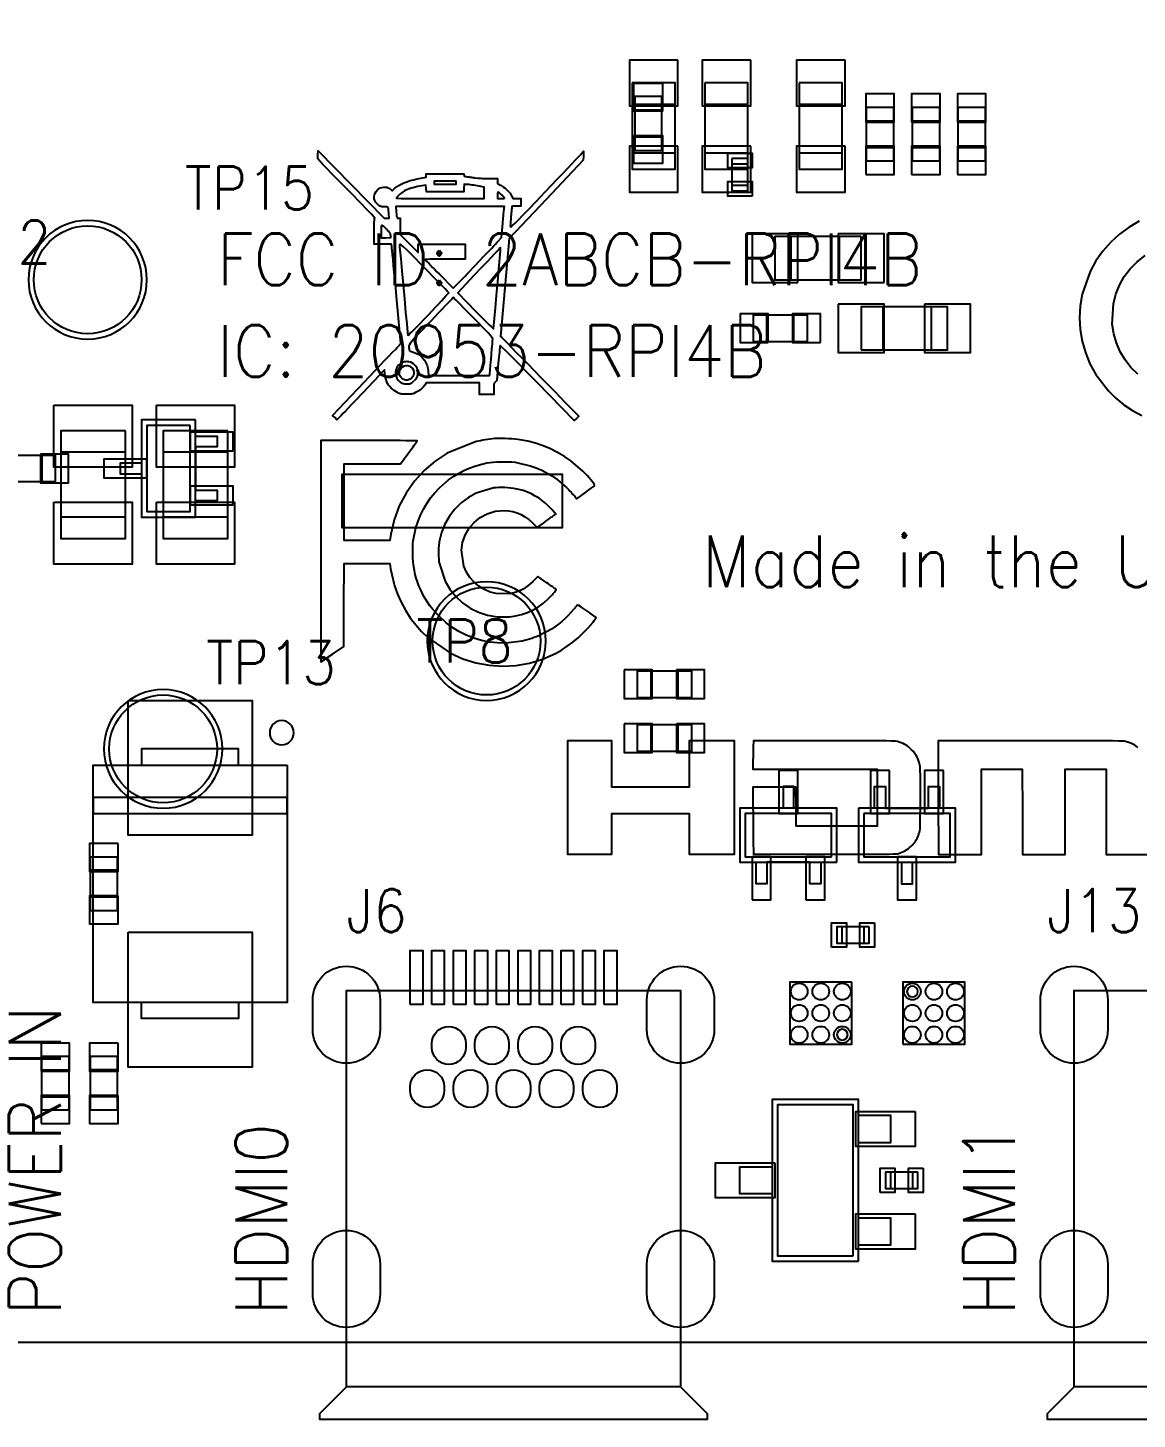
# Model space of a CAD drawing. Header units: millimetres. Extents: x -2 to 347, y -74 to 123.
# Drawn here: x 16.99 to 37.57, y -1.43 to 24.37 of the extents above; entities that cross this region are included whole.
import ezdxf

# ---------------------------------------------------------------- set-up
doc = ezdxf.new("R2010")
doc.units = ezdxf.units.MM
for name, color, linetype in [('BOARD_OUTLINE', 85, 'Continuous'), ('PARTS_BOTTOM', 12, 'Continuous'), ('PARTS_TOP', 111, 'Continuous'), ('PINS_BOTTOM', 5, 'Continuous'), ('PINS_TOP', 1, 'Continuous'), ('SILK_BOTTOM', 85, 'Continuous'), ('SILK_TOP', 85, 'Continuous')]:
    doc.layers.add(name, color=color, linetype=linetype)
doc.styles.get("Standard").update_dxf_attribs({"font": 'standard'})

msp = doc.modelspace()

# ---------------------------------------------------------------- linework, layer by layer
at = {"layer": 'BOARD_OUTLINE'}
msp.add_lwpolyline([(3, 0), (82, 0, 0.414214), (85, 3), (85, 53, 0.414214), (82, 56), (3, 56, 0.414214), (0, 53), (0, 3, 0.414214)], format="xyb", close=True, dxfattribs=at)
at = {"layer": 'PARTS_BOTTOM'}
for points in [[(28.2, 23.35), (28.2, 21.75), (29, 21.75), (29, 23.35), (28.2, 23.35)], [(29.55, 23.35), (29.55, 21.75), (30.35, 21.75), (30.35, 23.35), (29.55, 23.35)], [(31.3, 23.35), (31.3, 21.75), (32.1, 21.75), (32.1, 23.35), (31.3, 23.35)], [(29, 22.95), (28.2, 22.95)], [(30.35, 22.95), (29.55, 22.95)], [(32.1, 22.95), (31.3, 22.95)], [(33.05, 21.9), (32.55, 21.9), (32.55, 22.9), (33.05, 22.9), (33.05, 21.9)], [(33.9, 21.9), (33.4, 21.9), (33.4, 22.9), (33.9, 22.9), (33.9, 21.9)], [(34.75, 21.9), (34.25, 21.9), (34.25, 22.9), (34.75, 22.9), (34.75, 21.9)], [(32.55, 22.65), (33.05, 22.65)], [(33.4, 22.65), (33.9, 22.65)], [(34.25, 22.65), (34.75, 22.65)], [(29, 22.05), (28.2, 22.05)], [(30.35, 22.05), (29.55, 22.05)], [(32.1, 22.05), (31.3, 22.05)], [(32.55, 22.15), (33.05, 22.15)], [(33.4, 22.15), (33.9, 22.15)], [(34.25, 22.15), (34.75, 22.15)], [(32.45, 20.5), (30.85, 20.5), (30.85, 19.7), (32.45, 19.7), (32.45, 20.5)], [(31.15, 19.7), (31.15, 20.5)], [(32.05, 19.7), (32.05, 20.5)], [(32.45, 18.4), (34.05, 18.4), (34.05, 19.2), (32.45, 19.2), (32.45, 18.4)], [(32.85, 19.2), (32.85, 18.4)], [(33.75, 19.2), (33.75, 18.4)], [(31.45, 19.05), (31.45, 18.55), (30.45, 18.55), (30.45, 19.05), (31.45, 19.05)], [(30.7, 18.55), (30.7, 19.05)], [(31.2, 18.55), (31.2, 19.05)], [(20.1, 17.0999), (19.1, 17.0999), (19.1, 15.3001), (20.1, 15.3001), (20.1, 17.0999)], [(20, 16.9999), (19.2, 16.9999), (19.2, 15.4001), (20, 15.4001), (20, 16.9999)], [(20.1, 16.8), (20.5, 16.8001), (20.5, 16.5999), (20.1, 16.6), (20.1, 15.8), (20.5, 15.8001), (20.5, 15.5999), (20.1, 15.6)], [(16.5, 15.95), (16.5, 16.45), (17.5, 16.45), (17.5, 15.95), (16.5, 15.95)], [(17.25, 16.45), (17.25, 15.95)], [(19.1, 16.3001), (18.7, 16.3), (18.7, 16.1), (19.1, 16.0999)], [(28.3, 11.95), (28.3, 12.45), (29.3, 12.45), (29.3, 11.95), (28.3, 11.95)], [(28.55, 12.45), (28.55, 11.95)], [(29.05, 12.45), (29.05, 11.95)], [(28.3, 10.95), (28.3, 11.45), (29.3, 11.45), (29.3, 10.95), (28.3, 10.95)], [(28.55, 11.45), (28.55, 10.95)], [(29.05, 11.45), (29.05, 10.95)], [(31.2, 9.9), (31.2, 10.3), (31, 10.3), (31, 9.9)], [(32.7, 9.9), (32.6999, 10.3), (32.9001, 10.3), (32.9, 9.9), (33.7, 9.9), (33.6999, 10.3), (33.9001, 10.3), (33.9, 9.9)], [(32, 8.9), (32, 9.9), (30.2, 9.9), (30.2, 8.9), (32, 8.9)], [(32.4001, 9.9), (32.4001, 8.9), (34.1999, 8.9), (34.1999, 9.9), (32.4001, 9.9)], [(31.9, 9), (31.9, 9.8), (30.3, 9.8), (30.3, 9), (31.9, 9)], [(32.5001, 9.8), (32.5001, 9), (34.0999, 9), (34.0999, 9.8), (32.5001, 9.8)], [(18.15, 9), (18.65, 9), (18.65, 8), (18.15, 8), (18.15, 9)], [(31.7, 8.9), (31.7, 8.5), (31.5, 8.5), (31.5, 8.9), (30.7, 8.9), (30.7, 8.5), (30.5, 8.5), (30.5, 8.9)], [(33.1999, 8.9), (33.2, 8.5), (33.4, 8.5), (33.4001, 8.9)], [(18.65, 8.75), (18.15, 8.75)], [(18.65, 8.25), (18.15, 8.25)], [(17.75, 4.3), (17.25, 4.3), (17.25, 5.3), (17.75, 5.3), (17.75, 4.3)], [(18.15, 5.3), (18.65, 5.3), (18.65, 4.3), (18.15, 4.3), (18.15, 5.3)], [(17.25, 5.05), (17.75, 5.05)], [(18.65, 5.05), (18.15, 5.05)], [(17.25, 4.55), (17.75, 4.55)], [(18.65, 4.55), (18.15, 4.55)]]:
    msp.add_lwpolyline(points, dxfattribs=at)
for points in [[(19.2, 19.7, 1), (17, 19.7, 1), (19.2, 19.7, 1)], [(26.6, 13, 1), (24.4, 13, 1), (26.6, 13, 1)], [(20.6, 11, 1), (18.4, 11, 1), (20.6, 11, 1)]]:
    msp.add_lwpolyline(points, format="xyb", dxfattribs=at)
at = {"layer": 'PARTS_TOP'}
for points in [[(28.75, 23.1), (28.25, 23.1), (28.25, 22.1), (28.75, 22.1), (28.75, 23.1)], [(28.25, 22.85), (28.75, 22.85)], [(28.25, 22.35), (28.75, 22.35)], [(30.05, 21.95), (30.05, 21.35), (30.35, 21.35), (30.35, 21.95), (30.05, 21.95)], [(30.05, 21.85), (30.35, 21.85)], [(30.35, 21.45), (30.05, 21.45)], [(18.8, 16.9), (17.6, 16.9), (17.6, 14.9), (18.8, 14.9), (18.8, 16.9)], [(20.7, 16.9), (19.5, 16.9), (19.5, 14.9), (20.7, 14.9), (20.7, 16.9)], [(18.8, 16.5), (17.6, 16.5)], [(20.7, 16.5), (19.5, 16.5)], [(18.8, 15.3), (17.6, 15.3)], [(20.7, 15.3), (19.5, 15.3)], [(20.9, 10.7), (20.9, 11), (19.1, 11), (19.1, 10.7)], [(21.8, 10.7), (21.8, 6.3), (18.2, 6.3), (18.2, 10.7), (21.8, 10.7)], [(32.6, 7.7), (32, 7.7), (32, 7.4), (32.6, 7.4), (32.6, 7.7)], [(32.1, 7.4), (32.1, 7.7)], [(32.5, 7.7), (32.5, 7.4)], [(22.9, -0.83), (22.9, 6.52), (29.1, 6.52), (29.1, -0.83), (22.9, -0.83), (22.4, -1.33), (22.4, -1.43), (29.6, -1.43), (29.6, -1.33), (29.1, -0.83)], [(32.275, 6.675), (31.125, 6.675), (31.125, 5.525), (32.275, 5.525), (32.275, 6.675)], [(33.225, 5.525), (34.375, 5.525), (34.375, 6.675), (33.225, 6.675), (33.225, 5.525)], [(36.4, -0.83), (36.4, 6.52), (42.6, 6.52), (42.6, -0.83), (36.4, -0.83), (35.9, -1.33), (35.9, -1.43), (43.1, -1.43), (43.1, -1.33), (42.6, -0.83)], [(20.9, 6.3), (20.9, 6), (19.1, 6), (19.1, 6.3)], [(32.4, 1.5), (32.4, 4.5), (30.8, 4.5), (30.8, 1.5), (32.4, 1.5)], [(32.3, 1.6), (32.3, 4.4), (30.9, 4.4), (30.9, 1.6), (32.3, 1.6)], [(32.4, 3.7), (33, 3.7), (33, 4.2), (32.4, 4.2)], [(30.8, 2.75), (30.2, 2.75), (30.2, 3.25), (30.8, 3.25)], [(33.5, 3.15), (32.9, 3.15), (32.9, 2.85), (33.5, 2.85), (33.5, 3.15)], [(33, 2.85), (33, 3.15)], [(33.4, 3.15), (33.4, 2.85)], [(32.4, 1.8), (33, 1.8), (33, 2.3), (32.4, 2.3)]]:
    msp.add_lwpolyline(points, dxfattribs=at)
msp.add_lwpolyline([(21.8, 10.1), (18.2, 10.1), (18.2, 9.8), (21.8, 9.8)], close=True, dxfattribs=at)
for points in [[(33.5, 6.5, 1), (33.3, 6.5, 1)], [(32.2, 5.7, 1), (32, 5.7, 1)]]:
    msp.add_lwpolyline(points, format="xyb", close=True, dxfattribs=at)
at = {"layer": 'PINS_BOTTOM'}
for points in [[(29.05, 23.775), (28.15, 23.775), (28.15, 22.925), (29.05, 22.925)], [(30.4, 23.775), (29.5, 23.775), (29.5, 22.925), (30.4, 22.925)], [(32.15, 23.775), (31.25, 23.775), (31.25, 22.925), (32.15, 22.925)], [(32.535, 22.625), (33.065, 22.625), (33.065, 23.145), (32.535, 23.145)], [(33.385, 22.625), (33.915, 22.625), (33.915, 23.145), (33.385, 23.145)], [(34.235, 22.625), (34.765, 22.625), (34.765, 23.145), (34.235, 23.145)], [(29.05, 22.175), (28.15, 22.175), (28.15, 21.325), (29.05, 21.325)], [(30.4, 22.175), (29.5, 22.175), (29.5, 21.325), (30.4, 21.325)], [(32.15, 22.175), (31.25, 22.175), (31.25, 21.325), (32.15, 21.325)], [(32.535, 21.655), (33.065, 21.655), (33.065, 22.175), (32.535, 22.175)], [(33.385, 21.655), (33.915, 21.655), (33.915, 22.175), (33.385, 22.175)], [(34.235, 21.655), (34.765, 21.655), (34.765, 22.175), (34.235, 22.175)], [(31.275, 19.65), (31.275, 20.55), (30.425, 20.55), (30.425, 19.65)], [(32.875, 19.65), (32.875, 20.55), (32.025, 20.55), (32.025, 19.65)], [(32.025, 19.25), (32.025, 18.35), (32.875, 18.35), (32.875, 19.25)], [(33.625, 19.25), (33.625, 18.35), (34.475, 18.35), (34.475, 19.25)], [(30.725, 18.535), (30.725, 19.065), (30.205, 19.065), (30.205, 18.535)], [(31.695, 18.535), (31.695, 19.065), (31.175, 19.065), (31.175, 18.535)], [(20.8, 16.525), (20.8, 16.875), (20, 16.875), (20, 16.525)], [(17.225, 16.465), (17.225, 15.935), (17.745, 15.935), (17.745, 16.465)], [(19.2, 16.025), (19.2, 16.375), (18.4, 16.375), (18.4, 16.025)], [(20.8, 15.525), (20.8, 15.875), (20, 15.875), (20, 15.525)], [(28.055, 12.465), (28.055, 11.935), (28.575, 11.935), (28.575, 12.465)], [(29.025, 12.465), (29.025, 11.935), (29.545, 11.935), (29.545, 12.465)], [(28.055, 11.465), (28.055, 10.935), (28.575, 10.935), (28.575, 11.465)], [(29.025, 11.465), (29.025, 10.935), (29.545, 10.935), (29.545, 11.465)], [(30.925, 9.8), (31.275, 9.8), (31.275, 10.6), (30.925, 10.6)], [(32.975, 10.6), (32.625, 10.6), (32.625, 9.8), (32.975, 9.8)], [(33.975, 10.6), (33.625, 10.6), (33.625, 9.8), (33.975, 9.8)], [(18.665, 9.245), (18.135, 9.245), (18.135, 8.725), (18.665, 8.725)], [(30.425, 8.2), (30.775, 8.2), (30.775, 9), (30.425, 9)], [(31.425, 8.2), (31.775, 8.2), (31.775, 9), (31.425, 9)], [(33.475, 9), (33.125, 9), (33.125, 8.2), (33.475, 8.2)], [(18.665, 8.275), (18.135, 8.275), (18.135, 7.755), (18.665, 7.755)], [(17.235, 5.025), (17.765, 5.025), (17.765, 5.545), (17.235, 5.545)], [(18.665, 5.545), (18.135, 5.545), (18.135, 5.025), (18.665, 5.025)], [(17.235, 4.055), (17.765, 4.055), (17.765, 4.575), (17.235, 4.575)], [(18.665, 4.575), (18.135, 4.575), (18.135, 4.055), (18.665, 4.055)]]:
    msp.add_lwpolyline(points, close=True, dxfattribs=at)
for points in [[(23.525, 6.345), (23.525, 5.795, -1), (22.275, 5.795), (22.275, 6.345, -1)], [(29.725, 6.345), (29.725, 5.795, -1), (28.475, 5.795), (28.475, 6.345, -1)], [(37.025, 6.345), (37.025, 5.795, -1), (35.775, 5.795), (35.775, 6.345, -1)], [(25.115, 5.535), (25.115, 5.465, -1), (24.485, 5.465), (24.485, 5.535, -1)], [(25.915, 5.535), (25.915, 5.465, -1), (25.285, 5.465), (25.285, 5.535, -1)], [(26.715, 5.535), (26.715, 5.465, -1), (26.085, 5.465), (26.085, 5.535, -1)], [(27.515, 5.535), (27.515, 5.465, -1), (26.885, 5.465), (26.885, 5.535, -1)], [(24.715, 4.735), (24.715, 4.665, -1), (24.085, 4.665), (24.085, 4.735, -1)], [(25.515, 4.735), (25.515, 4.665, -1), (24.885, 4.665), (24.885, 4.735, -1)], [(26.315, 4.735), (26.315, 4.665, -1), (25.685, 4.665), (25.685, 4.735, -1)], [(27.115, 4.735), (27.115, 4.665, -1), (26.485, 4.665), (26.485, 4.735, -1)], [(27.915, 4.735), (27.915, 4.665, -1), (27.285, 4.665), (27.285, 4.735, -1)], [(23.525, 1.445), (23.525, 0.895, -1), (22.275, 0.895), (22.275, 1.445, -1)], [(29.725, 1.445), (29.725, 0.895, -1), (28.475, 0.895), (28.475, 1.445, -1)], [(37.025, 1.445), (37.025, 0.895, -1), (35.775, 0.895), (35.775, 1.445, -1)]]:
    msp.add_lwpolyline(points, format="xyb", close=True, dxfattribs=at)
for centre in [(18.1, 19.7), (25.5, 13), (19.5, 11)]:
    msp.add_circle(centre, 1, dxfattribs=at)
at = {"layer": 'PINS_TOP'}
for points in [[(28.235, 23.345), (28.765, 23.345), (28.765, 22.825), (28.235, 22.825)], [(28.235, 22.375), (28.765, 22.375), (28.765, 21.855), (28.235, 21.855)], [(29.975, 22.05), (30.425, 22.05), (30.425, 21.775), (29.975, 21.775)], [(30.425, 21.25), (29.975, 21.25), (29.975, 21.525), (30.425, 21.525)], [(17.475, 17.375), (18.925, 17.375), (18.925, 16.225), (17.475, 16.225)], [(19.375, 17.375), (20.825, 17.375), (20.825, 16.225), (19.375, 16.225)], [(17.475, 15.575), (18.925, 15.575), (18.925, 14.425), (17.475, 14.425)], [(19.375, 15.575), (20.825, 15.575), (20.825, 14.425), (19.375, 14.425)], [(18.85, 11.9), (21.15, 11.9), (21.15, 9.4), (18.85, 9.4)], [(31.9, 7.325), (31.9, 7.775), (32.175, 7.775), (32.175, 7.325)], [(32.7, 7.775), (32.7, 7.325), (32.425, 7.325), (32.425, 7.775)], [(18.85, 7.6), (21.15, 7.6), (21.15, 5.1), (18.85, 5.1)], [(24.085, 6.26), (24.085, 7.26), (24.315, 7.26), (24.315, 6.26)], [(24.485, 6.26), (24.485, 7.26), (24.715, 7.26), (24.715, 6.26)], [(24.885, 6.26), (24.885, 7.26), (25.115, 7.26), (25.115, 6.26)], [(25.285, 6.26), (25.285, 7.26), (25.515, 7.26), (25.515, 6.26)], [(25.685, 6.26), (25.685, 7.26), (25.915, 7.26), (25.915, 6.26)], [(26.085, 6.26), (26.085, 7.26), (26.315, 7.26), (26.315, 6.26)], [(26.485, 6.26), (26.485, 7.26), (26.715, 7.26), (26.715, 6.26)], [(26.885, 6.26), (26.885, 7.26), (27.115, 7.26), (27.115, 6.26)], [(27.285, 6.26), (27.285, 7.26), (27.515, 7.26), (27.515, 6.26)], [(27.685, 6.26), (27.685, 7.26), (27.915, 7.26), (27.915, 6.26)], [(33.45, 4.275), (33.45, 3.625), (32.35, 3.625), (32.35, 4.275)], [(30.85, 3.325), (30.85, 2.675), (29.75, 2.675), (29.75, 3.325)], [(32.8, 2.775), (32.8, 3.225), (33.075, 3.225), (33.075, 2.775)], [(33.6, 3.225), (33.6, 2.775), (33.325, 2.775), (33.325, 3.225)], [(33.45, 2.375), (33.45, 1.725), (32.35, 1.725), (32.35, 2.375)]]:
    msp.add_lwpolyline(points, close=True, dxfattribs=at)
for points in [[(23.525, 6.345), (23.525, 5.795, -1), (22.275, 5.795), (22.275, 6.345, -1)], [(29.725, 6.345), (29.725, 5.795, -1), (28.475, 5.795), (28.475, 6.345, -1)], [(37.025, 6.345), (37.025, 5.795, -1), (35.775, 5.795), (35.775, 6.345, -1)], [(25.115, 5.535), (25.115, 5.465, -1), (24.485, 5.465), (24.485, 5.535, -1)], [(25.915, 5.535), (25.915, 5.465, -1), (25.285, 5.465), (25.285, 5.535, -1)], [(26.715, 5.535), (26.715, 5.465, -1), (26.085, 5.465), (26.085, 5.535, -1)], [(27.515, 5.535), (27.515, 5.465, -1), (26.885, 5.465), (26.885, 5.535, -1)], [(24.715, 4.735), (24.715, 4.665, -1), (24.085, 4.665), (24.085, 4.735, -1)], [(25.515, 4.735), (25.515, 4.665, -1), (24.885, 4.665), (24.885, 4.735, -1)], [(26.315, 4.735), (26.315, 4.665, -1), (25.685, 4.665), (25.685, 4.735, -1)], [(27.115, 4.735), (27.115, 4.665, -1), (26.485, 4.665), (26.485, 4.735, -1)], [(27.915, 4.735), (27.915, 4.665, -1), (27.285, 4.665), (27.285, 4.735, -1)], [(23.525, 1.445), (23.525, 0.895, -1), (22.275, 0.895), (22.275, 1.445, -1)], [(29.725, 1.445), (29.725, 0.895, -1), (28.475, 0.895), (28.475, 1.445, -1)], [(37.025, 1.445), (37.025, 0.895, -1), (35.775, 0.895), (35.775, 1.445, -1)]]:
    msp.add_lwpolyline(points, format="xyb", close=True, dxfattribs=at)
for centre in [(31.3, 6.5), (31.7, 6.5), (32.1, 6.5), (33.4, 6.5), (33.8, 6.5), (34.2, 6.5), (31.3, 6.1), (31.7, 6.1), (32.1, 6.1), (33.4, 6.1), (33.8, 6.1), (34.2, 6.1), (31.3, 5.7), (31.7, 5.7), (32.1, 5.7), (33.4, 5.7), (33.8, 5.7), (34.2, 5.7)]:
    msp.add_circle(centre, 0.155, dxfattribs=at)
at = {"layer": 'SILK_BOTTOM'}
for points in [[(22.9891, 21.4655), (23.6034, 20.8402), (23.6488, 20.8402), (23.6932, 20.8402), (23.6863, 20.9318), (23.6813, 20.9986), (23.6784, 21.0198), (23.6741, 21.0346), (23.6677, 21.044), (23.6583, 21.0492), (23.6451, 21.0515), (23.6274, 21.052), (23.6044, 21.0519), (23.5714, 21.0527), (23.5583, 21.0539), (23.5469, 21.0557), (23.5366, 21.0584), (23.5269, 21.0621), (23.5173, 21.0669), (23.5071, 21.073), (23.496, 21.0805), (23.4435, 21.1349), (23.4273, 21.1673), (23.4179, 21.2017), (23.4153, 21.2372), (23.4197, 21.2727), (23.4311, 21.307), (23.4496, 21.3391), (23.4753, 21.368), (23.5288, 21.4033), (23.5578, 21.4136), (23.5876, 21.4188), (23.6175, 21.419), (23.6471, 21.4143), (23.6757, 21.4045), (23.7028, 21.3898), (23.7277, 21.37), (23.7494, 21.3493), (23.8006, 21.3956), (23.8741, 21.4488), (23.9187, 21.4734), (23.9683, 21.4965), (24.0224, 21.5179), (24.0809, 21.5376), (24.1435, 21.5553), (24.2099, 21.571), (24.2798, 21.5846), (24.3814, 21.6013), (24.3814, 21.6348), (24.3814, 21.6673), (24.7314, 21.6673), (25.0815, 21.6673), (25.0815, 21.6437), (25.0826, 21.6318), (25.0844, 21.6275), (25.0871, 21.6241), (25.0912, 21.6213), (25.0967, 21.6192), (25.1038, 21.6173), (25.1128, 21.6157), (25.1239, 21.6141), (25.1457, 21.6112), (25.1609, 21.6092), (25.1784, 21.6068), (25.1977, 21.6042), (25.2183, 21.6014), (25.2398, 21.5984), (25.2617, 21.5955), (25.2836, 21.5925), (25.3381, 21.5857), (25.3663, 21.5832), (25.3952, 21.5811), (25.4249, 21.5796), (25.4553, 21.5785), (25.4866, 21.5778), (25.5187, 21.5776), (25.5518, 21.5777), (25.7027, 21.5807), (25.7027, 21.5324), (25.7027, 21.4851), (25.7618, 21.4527), (25.8158, 21.4178), (25.8425, 21.3971), (25.8684, 21.3749), (25.8927, 21.3517), (25.9151, 21.328), (25.935, 21.3043), (25.9518, 21.281), (25.9649, 21.2587), (25.9935, 21.2045), (26.0645, 21.2045), (26.1365, 21.2045), (26.1365, 21.1356), (26.1365, 21.0667), (26.0527, 21.0667), (26.0206, 21.0661), (26.0073, 21.0654), (25.9958, 21.0644), (25.9863, 21.0632), (25.9788, 21.0617), (25.9733, 21.06), (25.97, 21.058), (25.9689, 21.0559), (25.9679, 21.0414), (25.9668, 21.0271), (25.9652, 21.0087), (25.9633, 20.9868), (25.9611, 20.9619), (25.9587, 20.9346), (25.956, 20.9053), (25.9531, 20.8747), (25.9482, 20.8134), (25.9461, 20.785), (25.9443, 20.7586), (25.9428, 20.735), (25.9417, 20.7147), (25.9411, 20.6982), (25.9409, 20.686), (25.9413, 20.6788), (25.9604, 20.6859), (25.9875, 20.7098), (26.0302, 20.7513), (26.0916, 20.8134), (26.1748, 20.8991), (26.2827, 21.0115), (26.4185, 21.1537), (26.5851, 21.3286), (26.8103, 21.5655), (26.9129, 21.6734), (27.0061, 21.7716), (27.088, 21.8579), (27.1567, 21.9303), (27.2101, 21.9867), (27.2464, 22.0251), (27.2635, 22.0434), (27.301, 22.0848), (27.298, 22.0001), (27.2951, 21.9154), (26.6068, 21.1908), (25.9186, 20.4661), (25.8397, 19.5583), (25.7618, 18.6505), (25.7845, 18.6268), (25.8362, 18.5734), (25.8918, 18.5165), (25.9643, 18.4425), (26.0518, 18.3533), (26.1522, 18.2511), (26.2632, 18.138), (26.383, 18.016), (26.5092, 17.8874), (26.7533, 17.6385), (26.8625, 17.5269), (26.9605, 17.4266), (27.0453, 17.3397), (27.1146, 17.2683), (27.1666, 17.2144), (27.1992, 17.1802), (27.2103, 17.1677), (27.2075, 17.1636), (27.2044, 17.1603), (27.2001, 17.1561), (27.1951, 17.1513), (27.1892, 17.1459), (27.1828, 17.14), (27.176, 17.1338), (27.1689, 17.1273), (27.1274, 17.0919), (26.4432, 17.7899), (26.2044, 18.032), (26.0972, 18.14), (26.0009, 18.2367), (25.9174, 18.32), (25.8488, 18.3881), (25.797, 18.4388), (25.764, 18.4701), (25.752, 18.4801), (25.7478, 18.4571), (25.7448, 18.4321), (25.7412, 18.3994), (25.7372, 18.3599), (25.7328, 18.3145), (25.7282, 18.2642), (25.7233, 18.2098), (25.7184, 18.1523), (25.6928, 17.8323), (25.6632, 17.8057), (25.6476, 17.7902), (25.6424, 17.7827), (25.6387, 17.7739), (25.6362, 17.7627), (25.6347, 17.7483), (25.634, 17.7295), (25.6337, 17.7053), (25.6336, 17.6747), (25.6336, 17.5714), (25.5005, 17.5714), (25.3674, 17.5714), (25.3674, 17.6797), (25.3674, 17.788), (24.8744, 17.788), (24.3824, 17.788), (24.3528, 17.7456), (24.3235, 17.7076), (24.3073, 17.6904), (24.2901, 17.6743), (24.2717, 17.6592), (24.252, 17.645), (24.2309, 17.6316), (24.2084, 17.6189), (24.1842, 17.6068), (24.1502, 17.5914), (24.1357, 17.5862), (24.1214, 17.5823), (24.1064, 17.5796), (24.0894, 17.5778), (24.0695, 17.5768), (24.0456, 17.5764), (24.0166, 17.5763), (23.9633, 17.5768), (23.9433, 17.5779), (23.9264, 17.5797), (23.9114, 17.5825), (23.8972, 17.5865), (23.8828, 17.5919), (23.8671, 17.5989), (23.849, 17.6078), (23.7855, 17.6456), (23.7567, 17.6681), (23.73, 17.6926), (23.7057, 17.7191), (23.6839, 17.7474), (23.6647, 17.7773), (23.6484, 17.8086), (23.635, 17.8411), (23.6296, 17.8596), (23.627, 17.8714), (23.6244, 17.8844), (23.6219, 17.8982), (23.6196, 17.9126), (23.6176, 17.9271), (23.6158, 17.9415), (23.6143, 17.9553), (23.6074, 18.0302), (23.2031, 17.6038), (23.0599, 17.4532), (22.9942, 17.3841), (22.934, 17.3209), (22.8807, 17.265), (22.8356, 17.2177), (22.7998, 17.1804), (22.7746, 17.1544), (22.7614, 17.1411), (22.7249, 17.1047), (22.6845, 17.144), (22.645, 17.1844), (23.2287, 17.7988), (23.4347, 18.0157), (23.5292, 18.1151), (23.6155, 18.2059), (23.6919, 18.2863), (23.7566, 18.3542), (23.8077, 18.4078), (23.8433, 18.4452), (23.8618, 18.4644), (23.9121, 18.5156), (23.8302, 19.3899), (23.8017, 19.6969), (23.7887, 19.8365), (23.7767, 19.9632), (23.7662, 20.0744), (23.7574, 20.1675), (23.7505, 20.2398), (23.7457, 20.2887), (23.7434, 20.3115), (23.7375, 20.3578), (23.5768, 20.3578), (23.4151, 20.3578), (23.4151, 20.598), (23.4156, 20.7028), (23.4162, 20.7425), (23.4171, 20.7747), (23.4184, 20.7999), (23.4199, 20.8188), (23.4219, 20.8319), (23.4242, 20.8398), (23.4269, 20.8432), (23.4004, 20.8758), (23.3658, 20.9135), (23.3188, 20.9634), (23.2609, 21.0241), (23.1933, 21.0942), (23.1175, 21.1723), (23.0349, 21.2568), (22.9467, 21.3463), (22.7726, 21.5237), (22.6927, 21.6051), (22.6197, 21.6797), (22.5551, 21.7459), (22.5004, 21.802), (22.4572, 21.8466), (22.427, 21.878), (22.4113, 21.8947), (22.3689, 21.942), (22.3719, 22.0158), (22.3749, 22.0907)], [(25.0795, 21.3995), (25.0765, 21.3276), (24.3863, 21.3276), (24.3814, 21.3926), (24.3765, 21.4566), (24.2976, 21.4438), (24.2179, 21.428), (24.1783, 21.4183), (24.1395, 21.4077), (24.1021, 21.3963), (24.0665, 21.3843), (24.0333, 21.3718), (24.003, 21.3591), (23.9761, 21.3463), (23.9322, 21.3189), (23.91, 21.3025), (23.8889, 21.2853), (23.8697, 21.2681), (23.8533, 21.2517), (23.8405, 21.2367), (23.8322, 21.224), (23.8292, 21.2144), (23.8688, 21.2104), (23.9185, 21.2088), (23.9883, 21.2074), (24.0783, 21.2064), (24.1886, 21.2056), (24.3193, 21.205), (24.4707, 21.2046), (24.6427, 21.2045), (25.4562, 21.2045), (25.4562, 21.4192), (25.3645, 21.4359), (25.2973, 21.4471), (25.2649, 21.452), (25.2338, 21.4565), (25.2045, 21.4605), (25.1774, 21.4638), (25.153, 21.4664), (25.1317, 21.4683), (25.114, 21.4694), (25.0825, 21.4704)], [(24.5293, 21.4999), (24.5293, 21.4704), (24.9336, 21.4704), (24.9336, 21.5295), (24.5293, 21.5295)], [(25.7027, 21.2636), (25.7027, 21.2045), (25.7667, 21.2045), (25.7892, 21.205), (25.7991, 21.2055), (25.8081, 21.2062), (25.8158, 21.2071), (25.8221, 21.2082), (25.8268, 21.2094), (25.8298, 21.2108), (25.8308, 21.2124), (25.8185, 21.2344), (25.8051, 21.2498), (25.7887, 21.2663), (25.7707, 21.2827), (25.7524, 21.2978), (25.7352, 21.3104), (25.7205, 21.3191), (25.7096, 21.3227), (25.7071, 21.319), (25.706, 21.3146), (25.7051, 21.3088), (25.7042, 21.3016), (25.7036, 21.2934), (25.7031, 21.2842), (25.7028, 21.2742)], [(23.8243, 20.9663), (23.8295, 20.9015), (23.8321, 20.8798), (23.8352, 20.8639), (23.8391, 20.8529), (23.8441, 20.846), (23.8506, 20.8422), (23.859, 20.8406), (23.8697, 20.8402), (23.8983, 20.8402), (23.8983, 20.5399), (24.0659, 20.3725), (24.2335, 20.2052), (24.2335, 20.3578), (25.1012, 20.3578), (25.1012, 20.0821), (24.7304, 20.0821), (24.5992, 20.0815), (24.5416, 20.0809), (24.4904, 20.08), (24.4467, 20.0789), (24.4112, 20.0777), (24.3849, 20.0763), (24.3688, 20.0748), (24.3637, 20.0732), (24.3807, 20.0537), (24.4002, 20.033), (24.4262, 20.0059), (24.4577, 19.9733), (24.494, 19.9359), (24.5344, 19.8944), (24.5779, 19.8497), (24.624, 19.8025), (24.8823, 19.5415), (24.975, 19.637), (25.0253, 19.689), (25.0608, 19.7261), (25.1019, 19.7691), (25.1475, 19.8169), (25.1964, 19.8683), (25.2476, 19.9222), (25.3001, 19.9774), (25.3526, 20.0329), (25.4562, 20.1421), (25.5058, 20.1944), (25.5526, 20.2437), (25.5955, 20.2888), (25.6336, 20.3288), (25.6658, 20.3626), (25.6911, 20.389), (25.7086, 20.407), (25.7796, 20.4809), (25.8003, 20.7467), (25.8081, 20.8408), (25.8118, 20.8838), (25.8153, 20.9232), (25.8185, 20.9579), (25.8213, 20.9873), (25.8237, 21.0105), (25.8256, 21.0268), (25.8269, 21.0352), (25.8308, 21.0568), (23.8174, 21.0568)], [(23.5433, 20.5941), (23.5433, 20.4749), (23.634, 20.4779), (23.7257, 20.4809), (23.7227, 20.5202), (23.7191, 20.5412), (23.7154, 20.551), (23.7101, 20.5612), (23.7026, 20.5722), (23.6926, 20.5846), (23.6797, 20.5991), (23.6636, 20.6162), (23.6439, 20.6364), (23.6169, 20.6627), (23.6042, 20.6745), (23.5925, 20.6851), (23.5819, 20.6942), (23.5727, 20.7018), (23.5652, 20.7074), (23.5596, 20.711), (23.5561, 20.7122), (23.5505, 20.7075), (23.5484, 20.7013), (23.5467, 20.6921), (23.5454, 20.6798), (23.5444, 20.6641), (23.5438, 20.6447), (23.5434, 20.6215)], [(23.8874, 20.3085), (23.9074, 20.0853), (23.9274, 19.8678), (23.951, 19.6133), (23.9757, 19.3471), (23.9992, 19.0945), (24.0192, 18.8806), (24.0334, 18.7308), (24.0393, 18.6702), (24.0572, 18.681), (24.0797, 18.7014), (24.1115, 18.7322), (24.1529, 18.7736), (24.2042, 18.826), (24.2658, 18.8897), (24.3379, 18.965), (24.4208, 19.0522), (24.5529, 19.192), (24.6119, 19.2547), (24.6647, 19.3111), (24.7102, 19.3601), (24.7475, 19.4004), (24.7753, 19.4309), (24.7927, 19.4504), (24.7985, 19.4579), (24.7699, 19.4884), (24.7365, 19.5231), (24.6921, 19.569), (24.638, 19.6247), (24.5755, 19.689), (24.5058, 19.7604), (24.4301, 19.8378), (24.3498, 19.9196), (24.1006, 20.1724), (24.0189, 20.2535), (23.9608, 20.3086), (23.9222, 20.3411), (23.8995, 20.3541), (23.8887, 20.3509), (23.8859, 20.3346)], [(25.2708, 19.7828), (24.9641, 19.4588), (25.2964, 19.1201), (25.4121, 19.0024), (25.4639, 18.9501), (25.5106, 18.9036), (25.5509, 18.8637), (25.5841, 18.8313), (25.6091, 18.8075), (25.625, 18.7932), (25.6307, 18.7893), (25.648, 18.9799), (25.6656, 19.1785), (25.6862, 19.4137), (25.7078, 19.6614), (25.7283, 19.8974), (25.7455, 20.0976), (25.7574, 20.2377), (25.7618, 20.2938), (25.7487, 20.2832), (25.7287, 20.2633), (25.6966, 20.2303), (25.65, 20.1818), (25.5865, 20.1152), (25.5037, 20.0282), (25.3993, 19.9182)], [(24.4662, 18.935), (24.2382, 18.6944), (24.1651, 18.6154), (24.1141, 18.5575), (24.0817, 18.5158), (24.064, 18.4857), (24.0573, 18.4622), (24.0578, 18.4406), (24.0619, 18.4161), (24.0661, 18.397), (24.0689, 18.3901), (24.073, 18.3846), (24.0787, 18.38), (24.0865, 18.3759), (24.0968, 18.372), (24.1102, 18.3678), (24.127, 18.363), (24.2303, 18.3182), (24.275, 18.2866), (24.3145, 18.2497), (24.3483, 18.2078), (24.3761, 18.1617), (24.3974, 18.1117), (24.4118, 18.0585), (24.4189, 18.0026), (24.4238, 17.9258), (25.5548, 17.9258), (25.5587, 17.9485), (25.5681, 18.0372), (25.5756, 18.1208), (25.5842, 18.2185), (25.5928, 18.3213), (25.6009, 18.42), (25.6076, 18.5058), (25.6122, 18.5696), (25.6139, 18.6022), (25.6053, 18.626), (25.5915, 18.6453), (25.5688, 18.6724), (25.5351, 18.7096), (25.4884, 18.759), (25.4269, 18.8229), (25.3484, 18.9035), (25.2511, 19.003), (25.1247, 19.1312), (25.0678, 19.1885), (25.0167, 19.2399), (24.9723, 19.2843), (24.9357, 19.3205), (24.9079, 19.3476), (24.8901, 19.3646), (24.8833, 19.3702), (24.8551, 19.3424), (24.8236, 19.3099), (24.7821, 19.2668), (24.7317, 19.2142), (24.6738, 19.1535), (24.6094, 19.0859), (24.5398, 19.0127)], [(23.9298, 18.1631), (23.867, 18.1167), (23.8439, 18.0882), (23.8267, 18.0568), (23.8155, 18.0232), (23.8106, 17.9879), (23.8121, 17.9515), (23.8202, 17.9145), (23.8351, 17.8776), (23.8615, 17.8356), (23.8766, 17.8189), (23.8931, 17.8049), (23.9115, 17.7934), (23.9318, 17.7843), (23.9543, 17.7775), (23.9792, 17.7729), (24.0067, 17.7702), (24.0371, 17.7692), (24.0498, 17.7695), (24.0613, 17.7704), (24.0719, 17.772), (24.0819, 17.7743), (24.0916, 17.7773), (24.1013, 17.7812), (24.1112, 17.786), (24.1942, 17.8602), (24.2167, 17.9077), (24.2267, 17.9585), (24.2244, 18.0101), (24.2099, 18.0598), (24.1833, 18.1049), (24.1448, 18.1429), (24.0945, 18.171), (24.0615, 18.179), (24.0421, 18.1807), (24.0217, 18.1811), (24.0011, 18.18), (23.9808, 18.1776), (23.9617, 18.174), (23.9445, 18.1691)], [(24.0757, 18.0961), (24.1279, 18.052), (24.1433, 18.0243), (24.1515, 17.9944), (24.1525, 17.9637), (24.1462, 17.9334), (24.1327, 17.9046), (24.1118, 17.8787), (24.0836, 17.8569), (24.0314, 17.8391), (24.0047, 17.8389), (23.9788, 17.8441), (23.9543, 17.8544), (23.9321, 17.8693), (23.9131, 17.8885), (23.8979, 17.9118), (23.8874, 17.9386), (23.8878, 18.0089), (23.901, 18.0398), (23.921, 18.0665), (23.9465, 18.0878), (23.9761, 18.1026), (24.0084, 18.1096), (24.0421, 18.1079)], [(26.9056, 15.5972), (26.9056, 15.1), (24.8645, 15.1), (22.8235, 15.1), (22.8235, 15.5972), (22.8235, 16.0944), (24.8645, 16.0944), (26.9056, 16.0944)]]:
    msp.add_lwpolyline(points, close=True, dxfattribs=at)
at = {"layer": 'SILK_TOP'}
for points in [[(37.61, 20.7849), (37.4196, 20.6752), (37.2423, 20.5456), (37.0797, 20.3972), (36.9334, 20.2313), (36.8052, 20.049), (36.6967, 19.8517), (36.5503, 19.4312), (36.5137, 19.2143), (36.5015, 18.9956), (36.5135, 18.7772), (36.5496, 18.561), (36.6096, 18.349), (36.6935, 18.1434), (36.8012, 17.9461), (37.0368, 17.6386), (37.1748, 17.5037), (37.3247, 17.3827), (37.4851, 17.2761), (37.655, 17.185)], [(37.5809, 17.9467), (37.4546, 18.073), (37.3453, 18.2134), (37.2545, 18.3657), (37.1838, 18.528), (37.1348, 18.6981), (37.1092, 18.8742), (37.1284, 19.2531), (37.1735, 19.4316), (37.2411, 19.6007), (37.3301, 19.7587), (37.4397, 19.904), (37.5689, 20.0349), (37.7168, 20.1498)], [(37.5843, 11.0288), (37.5271, 11.0695), (37.465, 11.1025), (37.3986, 11.1273), (37.3285, 11.1433), (37.2274, 11.1457), (37.1151, 11.1467), (36.9618, 11.1476), (36.7675, 11.1484), (36.5323, 11.149), (36.2564, 11.1494), (35.9397, 11.1497), (35.5826, 11.1498), (33.8792, 11.1498), (33.8805, 10.0962), (33.8824, 9.042), (34.2816, 9.04), (34.6802, 9.0387), (34.6802, 9.8328), (34.6802, 10.6269), (35.06, 10.6256), (35.4392, 10.6236), (35.4411, 9.8309), (35.4424, 9.0387), (35.8383, 9.04), (36.2337, 9.042), (36.2356, 9.8347), (36.2369, 10.6269), (36.6148, 10.6269), (36.9926, 10.6269), (36.9939, 9.8347), (36.9959, 9.042), (37.3931, 9.042), (37.7904, 9.042)]]:
    msp.add_lwpolyline(points, dxfattribs=at)
for points in [[(25.6544, 16.7541), (25.566, 16.7432), (25.5209, 16.7367), (25.4759, 16.7297), (25.4319, 16.7222), (25.3895, 16.7144), (25.3494, 16.7063), (25.3123, 16.6981), (25.2788, 16.6898), (24.772, 16.4843), (24.546, 16.3364), (24.3416, 16.1619), (24.161, 15.9634), (24.0068, 15.7437), (23.8813, 15.5053), (23.787, 15.2509), (23.7263, 14.9831), (23.7081, 14.8642), (23.2822, 14.8642), (22.8564, 14.8642), (22.8564, 15.5767), (22.8564, 16.2891), (23.3796, 16.2891), (23.9028, 16.2891), (24.059, 16.4981), (24.1133, 16.571), (24.1376, 16.6038), (24.1594, 16.6335), (24.1783, 16.6594), (24.1938, 16.6808), (24.2054, 16.6972), (24.2127, 16.7079), (24.2153, 16.7123), (24.1591, 16.7143), (24.0928, 16.7151), (24.0044, 16.7159), (23.8965, 16.7165), (23.7717, 16.717), (23.6326, 16.7174), (23.4818, 16.7176), (23.3218, 16.7177), (22.4284, 16.7177), (22.4284, 14.6649), (22.4284, 12.6132), (22.6392, 12.7568), (22.851, 12.9003), (22.8542, 13.6674), (22.8564, 14.4356), (23.2822, 14.4356), (23.7081, 14.4356), (23.7209, 14.3392), (23.7914, 14.0268), (23.8471, 13.8717), (23.9152, 13.7197), (23.9949, 13.5724), (24.0852, 13.4314), (24.1853, 13.2984), (24.2942, 13.1751), (24.4111, 13.0632), (24.8322, 12.7749), (25.0624, 12.672), (25.3017, 12.5973), (25.5474, 12.5512), (25.7966, 12.5344), (26.0466, 12.5473), (26.2943, 12.5906), (26.5371, 12.6646), (26.7766, 12.7706), (26.889, 12.8332), (26.9969, 12.9023), (27.1005, 12.9782), (27.1999, 13.061), (27.2953, 13.1509), (27.3871, 13.248), (27.4755, 13.3525), (27.4951, 13.3781), (27.504, 13.39), (27.5119, 13.401), (27.5187, 13.4108), (27.5244, 13.4192), (27.5286, 13.426), (27.5313, 13.431), (27.5322, 13.4339), (27.491, 13.4688), (27.4478, 13.5007), (27.3964, 13.5375), (27.3418, 13.5755), (27.2891, 13.6113), (27.2435, 13.6413), (27.2101, 13.6619), (27.1941, 13.6696), (27.1859, 13.6645), (27.1793, 13.6585), (27.1713, 13.6505), (27.162, 13.6408), (27.1517, 13.6296), (27.1407, 13.6171), (27.129, 13.6036), (27.117, 13.5892), (27.0107, 13.4693), (26.9539, 13.4137), (26.8946, 13.3611), (26.833, 13.3116), (26.7691, 13.2651), (26.7029, 13.2218), (26.6345, 13.1816), (26.5639, 13.1446), (26.4671, 13.0988), (26.4226, 13.0797), (26.3796, 13.0628), (26.3373, 13.0477), (26.2949, 13.0341), (26.2517, 13.0219), (26.2068, 13.0106), (26.1594, 13), (25.8568, 12.9635), (25.7058, 12.9658), (25.5562, 12.9817), (25.4086, 13.0111), (25.2637, 13.0538), (25.1223, 13.1096), (24.9852, 13.1785), (24.853, 13.2603), (24.753, 13.3374), (24.6988, 13.3852), (24.644, 13.4372), (24.5902, 13.4916), (24.5388, 13.5468), (24.4915, 13.6013), (24.4498, 13.6535), (24.4153, 13.7017), (24.3389, 13.8284), (24.3049, 13.8934), (24.2737, 13.9595), (24.2453, 14.0268), (24.2198, 14.0951), (24.1972, 14.1644), (24.1775, 14.2347), (24.1607, 14.306), (24.1447, 14.4128), (24.1387, 14.4771), (24.1343, 14.5454), (24.1316, 14.6151), (24.1306, 14.6838), (24.1314, 14.7487), (24.1343, 14.8076), (24.1393, 14.8578), (24.1903, 15.1026), (24.2286, 15.2206), (24.2753, 15.3351), (24.33, 15.4457), (24.3927, 15.552), (24.463, 15.6537), (24.5409, 15.7502), (24.6261, 15.8413), (24.7951, 15.9883), (24.885, 16.0522), (24.9785, 16.1096), (25.0758, 16.1607), (25.1769, 16.2054), (25.2818, 16.2438), (25.3907, 16.276), (25.5035, 16.302), (25.6208, 16.318), (25.6883, 16.3229), (25.7588, 16.3257), (25.8302, 16.3265), (25.9004, 16.325), (25.9673, 16.3214), (26.0286, 16.3155), (26.0824, 16.3073), (26.3121, 16.2506), (26.4205, 16.2124), (26.5247, 16.1676), (26.6247, 16.1163), (26.7204, 16.0584), (26.8119, 15.994), (26.8991, 15.923), (26.9822, 15.8456), (27.0258, 15.8014), (27.0469, 15.7795), (27.0671, 15.7584), (27.0858, 15.7386), (27.1026, 15.7206), (27.1171, 15.7047), (27.1288, 15.6916), (27.1374, 15.6817), (27.1737, 15.6367), (27.3342, 15.7545), (27.3905, 15.7959), (27.4161, 15.8149), (27.4395, 15.8324), (27.4601, 15.8478), (27.4774, 15.8609), (27.4908, 15.8712), (27.5, 15.8783), (27.5044, 15.882), (27.497, 15.9071), (27.482, 15.93), (27.4607, 15.9585), (27.4338, 15.9916), (27.4022, 16.0283), (27.3667, 16.0675), (27.328, 16.1084), (27.2872, 16.1499), (27.0643, 16.3412), (26.9435, 16.4246), (26.817, 16.4993), (26.6856, 16.5652), (26.5498, 16.6219), (26.4102, 16.6691), (26.2674, 16.7065), (26.122, 16.7338), (26.0297, 16.7438), (25.9715, 16.7481), (25.9095, 16.7517), (25.847, 16.7544), (25.787, 16.7562), (25.7328, 16.7569), (25.6875, 16.7562)], [(25.633, 15.8391), (25.3081, 15.7404), (25.1623, 15.6601), (25.0296, 15.5612), (24.9118, 15.4453), (24.8104, 15.3139), (24.7271, 15.1687), (24.6633, 15.0111), (24.6208, 14.8428), (24.612, 14.7666), (24.6096, 14.7207), (24.6084, 14.672), (24.6085, 14.6222), (24.6098, 14.573), (24.6123, 14.5263), (24.616, 14.4839), (24.6208, 14.4474), (24.7316, 14.1104), (24.8201, 13.9611), (24.9282, 13.8271), (25.0539, 13.7102), (25.1954, 13.612), (25.3507, 13.5343), (25.5179, 13.479), (25.695, 13.4478), (25.9236, 13.4478), (26.0375, 13.4649), (26.1496, 13.4928), (26.2587, 13.531), (26.3636, 13.5793), (26.4633, 13.6372), (26.5564, 13.7042), (26.642, 13.7799), (26.6925, 13.8319), (26.7165, 13.858), (26.7386, 13.8829), (26.758, 13.9057), (26.7739, 13.9255), (26.7856, 13.9414), (26.7921, 13.9525), (26.7928, 13.9578), (26.7808, 13.9665), (26.7676, 13.9759), (26.7503, 13.9881), (26.7294, 14.0028), (26.7053, 14.0197), (26.6787, 14.0384), (26.6499, 14.0586), (26.6195, 14.0799), (26.4504, 14.1978), (26.3573, 14.1046), (26.2674, 14.0244), (26.2226, 13.9916), (26.177, 13.9634), (26.1301, 13.9393), (26.0812, 13.9189), (26.0297, 13.9021), (25.975, 13.8884), (25.9165, 13.8774), (25.6812, 13.8797), (25.5678, 13.9085), (25.46, 13.9541), (25.3598, 14.0151), (25.2695, 14.0903), (25.1909, 14.1784), (25.1263, 14.2783), (25.0777, 14.3885), (25.0346, 14.6861), (25.0559, 14.83), (25.1032, 14.966), (25.1745, 15.0907), (25.2677, 15.2005), (25.381, 15.2921), (25.5123, 15.3618), (25.6597, 15.4063), (25.8265, 15.4213), (25.9082, 15.4152), (25.9881, 15.4001), (26.0658, 15.3763), (26.141, 15.3439), (26.2131, 15.3029), (26.2818, 15.2537), (26.3466, 15.1963), (26.4397, 15.1052), (26.5553, 15.1888), (26.5989, 15.2211), (26.6211, 15.2373), (26.6429, 15.2531), (26.6637, 15.2682), (26.6831, 15.2821), (26.7006, 15.2947), (26.7156, 15.3055), (26.7276, 15.3142), (26.7853, 15.3549), (26.7169, 15.4331), (26.602, 15.5489), (26.5394, 15.6003), (26.4735, 15.6473), (26.4044, 15.6897), (26.3322, 15.7277), (26.2571, 15.761), (26.1791, 15.7896), (26.0984, 15.8134), (26.0067, 15.8308), (25.9523, 15.8372), (25.8949, 15.8421), (25.8365, 15.8454), (25.7791, 15.8468), (25.7247, 15.8463), (25.6753, 15.8438)], [(27, 10.0975), (27, 9.0452), (27.4134, 9.0452), (27.8268, 9.0452), (27.8268, 9.4229), (27.8268, 9.8005), (28.5438, 9.8005), (29.2608, 9.8005), (29.2608, 9.4229), (29.2608, 9.0452), (29.6806, 9.0452), (30.1005, 9.0452), (30.1005, 10.0975), (30.1005, 11.1498), (29.6806, 11.1498), (29.2608, 11.1498), (29.2608, 10.7205), (29.2608, 10.2912), (28.5438, 10.2912), (27.8268, 10.2912), (27.8268, 10.7205), (27.8268, 11.1498), (27.4134, 11.1498), (27, 11.1498)], [(30.4474, 11.0388), (30.4457, 10.9905), (30.445, 10.9619), (30.4444, 10.9315), (30.4439, 10.8999), (30.4434, 10.8679), (30.4431, 10.8363), (30.4429, 10.8058), (30.4428, 10.7773), (30.4428, 10.6269), (31.5958, 10.6269), (32.7488, 10.6269), (32.7488, 10.0975), (32.7488, 9.5681), (31.9963, 9.5681), (31.2438, 9.5681), (31.2425, 9.9283), (31.2406, 10.2879), (30.842, 10.2899), (30.4428, 10.2912), (30.4428, 9.9309), (30.4431, 9.789), (30.4434, 9.7133), (30.4439, 9.637), (30.4444, 9.5617), (30.445, 9.4894), (30.4457, 9.4218), (30.4465, 9.3607), (30.4474, 9.3079), (30.4512, 9.0452), (31.7761, 9.0465), (32.4477, 9.0477), (32.6766, 9.0484), (32.8466, 9.0493), (32.9671, 9.0505), (33.0473, 9.0521), (33.0966, 9.0541), (33.1243, 9.0567), (33.1396, 9.06), (33.2025, 9.0827), (33.2328, 9.0968), (33.2623, 9.1127), (33.2909, 9.1303), (33.3186, 9.1496), (33.3453, 9.1704), (33.3709, 9.1929), (33.3954, 9.2169), (33.4383, 9.2659), (33.4564, 9.2902), (33.4726, 9.3148), (33.487, 9.3401), (33.5, 9.3664), (33.5116, 9.3941), (33.5221, 9.4236), (33.5317, 9.4551), (33.5396, 9.4888), (33.5422, 9.5125), (33.5442, 9.5473), (33.5456, 9.5982), (33.5466, 9.6702), (33.5473, 9.7682), (33.5479, 9.8972), (33.5485, 10.062), (33.5489, 10.2875), (33.5487, 10.3803), (33.5484, 10.46), (33.5478, 10.527), (33.547, 10.5815), (33.546, 10.6236), (33.5447, 10.6538), (33.5433, 10.6721), (33.5275, 10.7496), (33.5154, 10.7867), (33.5006, 10.8227), (33.483, 10.8575), (33.4628, 10.8912), (33.4398, 10.9237), (33.4141, 10.9551), (33.3857, 10.9852), (33.3259, 11.0377), (33.2942, 11.0603), (33.2614, 11.0805), (33.2277, 11.0981), (33.193, 11.1132), (33.1576, 11.1257), (33.1215, 11.1355), (33.0847, 11.1427), (33.0044, 11.1454), (32.918, 11.1465), (32.8008, 11.1475), (32.6525, 11.1483), (32.473, 11.149), (32.2624, 11.1494), (32.0204, 11.1497), (31.747, 11.1498), (30.4512, 11.1498)]]:
    msp.add_lwpolyline(points, close=True, dxfattribs=at)
msp.add_lwpolyline([(21.9236, 11.3, 1), (21.4764, 11.3, 1)], format="xyb", close=True, dxfattribs=at)

# ---------------------------------------------------------------- texts
at = {"layer": 'SILK_BOTTOM'}
for s, p in [('TP15', (19.9, 21)), ('TP8', (24.2, 12.6)), ('TP13', (20.3, 12.2))]:
    msp.add_text(s, height=0.8, dxfattribs=at).set_placement(p)
at = {"layer": 'SILK_TOP'}
for s, height, p in [('J2', 0.8, (16.3, 20)), ('FCC ID: 2ABCB-RPI4B', 0.96, (20.5, 19.6)), ('IC: 20953-RPI4B', 0.96, (20.5, 17.9)), ('Made in the UK', 0.96, (29.5, 14)), ('J6', 0.8, (22.9, 7.6)), ('J13', 0.8, (35.9, 7.6))]:
    msp.add_text(s, height=height, dxfattribs=at).set_placement(p)
for s, p in [('POWER IN', (17.6, 0.5)), ('HDMI0', (21.8, 0.5)), ('HDMI1', (35.3, 0.5))]:
    msp.add_text(s, height=0.96, rotation=90, dxfattribs=at).set_placement(p)

doc.saveas('drawing.dxf')
